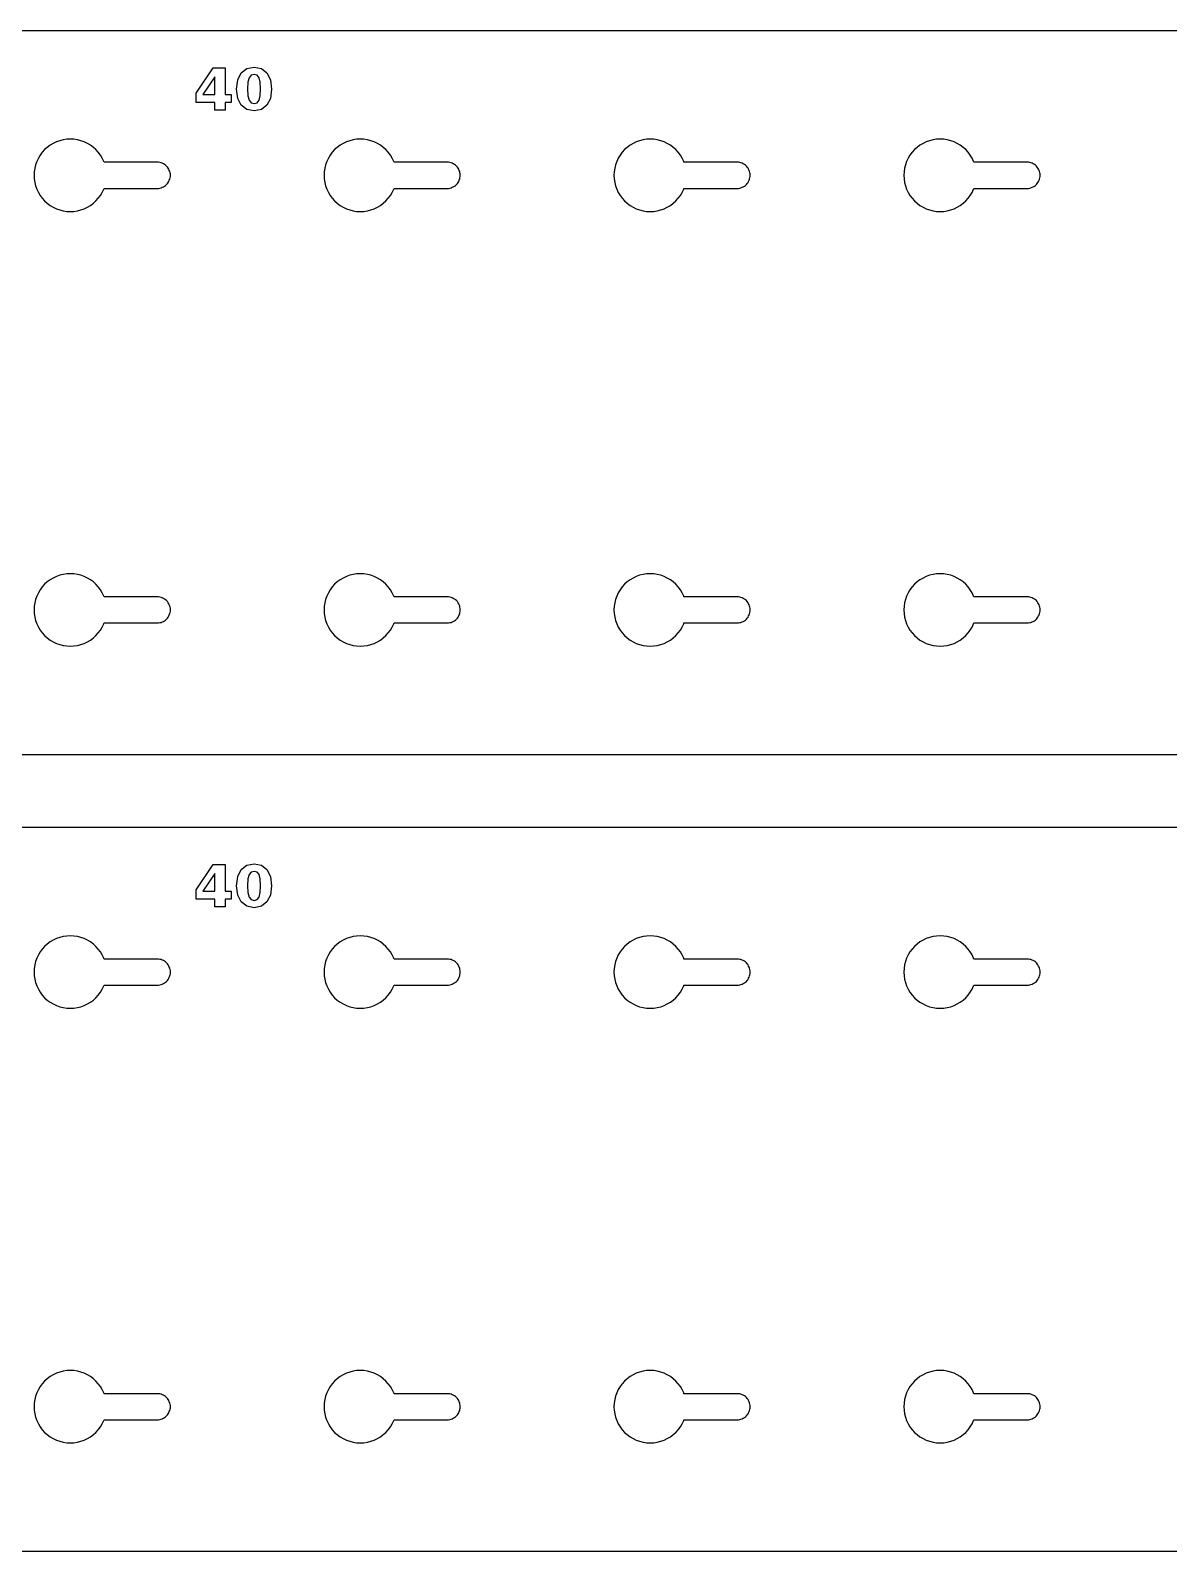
# Model space of a CAD drawing. Header units: millimetres. Extents: x 12 to 808, y 12 to 450.
# Drawn here: x 415.8 to 494.3, y 122.5 to 227.5 of the extents above; entities that cross this region are included whole.
import ezdxf

# ---------------------------------------------------------------- set-up
doc = ezdxf.new("R2010")
doc.units = ezdxf.units.MM
doc.layers.add('CUT', color=1, linetype='Continuous')
doc.layers.add('ENGRAVE', color=5, linetype='Continuous')

msp = doc.modelspace()

# ---------------------------------------------------------------- linework, layer by layer
at = {"layer": 'CUT', "color": 1}
for points in [[(12.5, 222.5), (18.5, 222.5), (18.5, 227.5), (758.5, 227.5), (758.5, 222.5), (764.5, 222.5), (764.5, 182.5), (758.5, 182.5), (758.5, 177.5), (18.5, 177.5), (18.5, 182.5), (12.5, 182.5)], [(420.09, 215.57), (420.27, 215.73), (420.43, 215.91), (420.58, 216.11), (420.7, 216.32), (420.81, 216.54), (420.83, 216.6), (424.5, 216.6), (424.59, 216.6), (424.68, 216.62), (424.76, 216.64), (424.84, 216.67), (424.92, 216.71), (425, 216.75), (425.07, 216.8), (425.14, 216.86), (425.2, 216.93), (425.25, 217), (425.29, 217.08), (425.33, 217.16), (425.36, 217.24), (425.38, 217.32), (425.4, 217.41), (425.4, 217.5), (425.4, 217.59), (425.38, 217.68), (425.36, 217.76), (425.33, 217.84), (425.29, 217.92), (425.25, 218), (425.2, 218.07), (425.14, 218.14), (425.07, 218.2), (425, 218.25), (424.92, 218.29), (424.84, 218.33), (424.76, 218.36), (424.68, 218.38), (424.59, 218.4), (424.5, 218.4), (420.83, 218.4), (420.81, 218.46), (420.7, 218.68), (420.58, 218.89), (420.43, 219.09), (420.27, 219.27), (420.09, 219.43), (419.89, 219.58), (419.68, 219.7), (419.46, 219.81), (419.23, 219.89), (418.99, 219.95), (418.75, 219.99), (418.5, 220), (418.25, 219.99), (418.01, 219.95), (417.77, 219.89), (417.54, 219.81), (417.32, 219.7), (417.11, 219.58), (416.91, 219.43), (416.73, 219.27), (416.57, 219.09), (416.42, 218.89), (416.3, 218.68), (416.19, 218.46), (416.11, 218.23), (416.05, 217.99), (416.01, 217.75), (416, 217.5), (416.01, 217.25), (416.05, 217.01), (416.11, 216.77), (416.19, 216.54), (416.3, 216.32), (416.42, 216.11), (416.57, 215.91), (416.73, 215.73), (416.91, 215.57), (417.11, 215.42), (417.32, 215.3), (417.54, 215.19), (417.77, 215.11), (418.01, 215.05), (418.25, 215.01), (418.5, 215), (418.75, 215.01), (418.99, 215.05), (419.23, 215.11), (419.46, 215.19), (419.68, 215.3), (419.89, 215.42)], [(440.09, 215.57), (440.27, 215.73), (440.43, 215.91), (440.58, 216.11), (440.7, 216.32), (440.81, 216.54), (440.83, 216.6), (444.5, 216.6), (444.59, 216.6), (444.68, 216.62), (444.76, 216.64), (444.84, 216.67), (444.92, 216.71), (445, 216.75), (445.07, 216.8), (445.14, 216.86), (445.2, 216.93), (445.25, 217), (445.29, 217.08), (445.33, 217.16), (445.36, 217.24), (445.38, 217.32), (445.4, 217.41), (445.4, 217.5), (445.4, 217.59), (445.38, 217.68), (445.36, 217.76), (445.33, 217.84), (445.29, 217.92), (445.25, 218), (445.2, 218.07), (445.14, 218.14), (445.07, 218.2), (445, 218.25), (444.92, 218.29), (444.84, 218.33), (444.76, 218.36), (444.68, 218.38), (444.59, 218.4), (444.5, 218.4), (440.83, 218.4), (440.81, 218.46), (440.7, 218.68), (440.58, 218.89), (440.43, 219.09), (440.27, 219.27), (440.09, 219.43), (439.89, 219.58), (439.68, 219.7), (439.46, 219.81), (439.23, 219.89), (438.99, 219.95), (438.75, 219.99), (438.5, 220), (438.25, 219.99), (438.01, 219.95), (437.77, 219.89), (437.54, 219.81), (437.32, 219.7), (437.11, 219.58), (436.91, 219.43), (436.73, 219.27), (436.57, 219.09), (436.42, 218.89), (436.3, 218.68), (436.19, 218.46), (436.11, 218.23), (436.05, 217.99), (436.01, 217.75), (436, 217.5), (436.01, 217.25), (436.05, 217.01), (436.11, 216.77), (436.19, 216.54), (436.3, 216.32), (436.42, 216.11), (436.57, 215.91), (436.73, 215.73), (436.91, 215.57), (437.11, 215.42), (437.32, 215.3), (437.54, 215.19), (437.77, 215.11), (438.01, 215.05), (438.25, 215.01), (438.5, 215), (438.75, 215.01), (438.99, 215.05), (439.23, 215.11), (439.46, 215.19), (439.68, 215.3), (439.89, 215.42)], [(460.09, 215.57), (460.27, 215.73), (460.43, 215.91), (460.58, 216.11), (460.7, 216.32), (460.81, 216.54), (460.83, 216.6), (464.5, 216.6), (464.59, 216.6), (464.68, 216.62), (464.76, 216.64), (464.84, 216.67), (464.92, 216.71), (465, 216.75), (465.07, 216.8), (465.14, 216.86), (465.2, 216.93), (465.25, 217), (465.29, 217.08), (465.33, 217.16), (465.36, 217.24), (465.38, 217.32), (465.4, 217.41), (465.4, 217.5), (465.4, 217.59), (465.38, 217.68), (465.36, 217.76), (465.33, 217.84), (465.29, 217.92), (465.25, 218), (465.2, 218.07), (465.14, 218.14), (465.07, 218.2), (465, 218.25), (464.92, 218.29), (464.84, 218.33), (464.76, 218.36), (464.68, 218.38), (464.59, 218.4), (464.5, 218.4), (460.83, 218.4), (460.81, 218.46), (460.7, 218.68), (460.58, 218.89), (460.43, 219.09), (460.27, 219.27), (460.09, 219.43), (459.89, 219.58), (459.68, 219.7), (459.46, 219.81), (459.23, 219.89), (458.99, 219.95), (458.75, 219.99), (458.5, 220), (458.25, 219.99), (458.01, 219.95), (457.77, 219.89), (457.54, 219.81), (457.32, 219.7), (457.11, 219.58), (456.91, 219.43), (456.73, 219.27), (456.57, 219.09), (456.42, 218.89), (456.3, 218.68), (456.19, 218.46), (456.11, 218.23), (456.05, 217.99), (456.01, 217.75), (456, 217.5), (456.01, 217.25), (456.05, 217.01), (456.11, 216.77), (456.19, 216.54), (456.3, 216.32), (456.42, 216.11), (456.57, 215.91), (456.73, 215.73), (456.91, 215.57), (457.11, 215.42), (457.32, 215.3), (457.54, 215.19), (457.77, 215.11), (458.01, 215.05), (458.25, 215.01), (458.5, 215), (458.75, 215.01), (458.99, 215.05), (459.23, 215.11), (459.46, 215.19), (459.68, 215.3), (459.89, 215.42)], [(480.09, 215.57), (480.27, 215.73), (480.43, 215.91), (480.58, 216.11), (480.7, 216.32), (480.81, 216.54), (480.83, 216.6), (484.5, 216.6), (484.59, 216.6), (484.68, 216.62), (484.76, 216.64), (484.84, 216.67), (484.92, 216.71), (485, 216.75), (485.07, 216.8), (485.14, 216.86), (485.2, 216.93), (485.25, 217), (485.29, 217.08), (485.33, 217.16), (485.36, 217.24), (485.38, 217.32), (485.4, 217.41), (485.4, 217.5), (485.4, 217.59), (485.38, 217.68), (485.36, 217.76), (485.33, 217.84), (485.29, 217.92), (485.25, 218), (485.2, 218.07), (485.14, 218.14), (485.07, 218.2), (485, 218.25), (484.92, 218.29), (484.84, 218.33), (484.76, 218.36), (484.68, 218.38), (484.59, 218.4), (484.5, 218.4), (480.83, 218.4), (480.81, 218.46), (480.7, 218.68), (480.58, 218.89), (480.43, 219.09), (480.27, 219.27), (480.09, 219.43), (479.89, 219.58), (479.68, 219.7), (479.46, 219.81), (479.23, 219.89), (478.99, 219.95), (478.75, 219.99), (478.5, 220), (478.25, 219.99), (478.01, 219.95), (477.77, 219.89), (477.54, 219.81), (477.32, 219.7), (477.11, 219.58), (476.91, 219.43), (476.73, 219.27), (476.57, 219.09), (476.42, 218.89), (476.3, 218.68), (476.19, 218.46), (476.11, 218.23), (476.05, 217.99), (476.01, 217.75), (476, 217.5), (476.01, 217.25), (476.05, 217.01), (476.11, 216.77), (476.19, 216.54), (476.3, 216.32), (476.42, 216.11), (476.57, 215.91), (476.73, 215.73), (476.91, 215.57), (477.11, 215.42), (477.32, 215.3), (477.54, 215.19), (477.77, 215.11), (478.01, 215.05), (478.25, 215.01), (478.5, 215), (478.75, 215.01), (478.99, 215.05), (479.23, 215.11), (479.46, 215.19), (479.68, 215.3), (479.89, 215.42)], [(419.89, 185.42), (420.09, 185.57), (420.27, 185.73), (420.43, 185.91), (420.58, 186.11), (420.7, 186.32), (420.81, 186.54), (420.83, 186.6), (424.5, 186.6), (424.59, 186.6), (424.68, 186.62), (424.76, 186.64), (424.84, 186.67), (424.92, 186.71), (425, 186.75), (425.07, 186.8), (425.14, 186.86), (425.2, 186.93), (425.25, 187), (425.29, 187.08), (425.33, 187.16), (425.36, 187.24), (425.38, 187.32), (425.4, 187.41), (425.4, 187.5), (425.4, 187.59), (425.38, 187.68), (425.36, 187.76), (425.33, 187.84), (425.29, 187.92), (425.25, 188), (425.2, 188.07), (425.14, 188.14), (425.07, 188.2), (425, 188.25), (424.92, 188.29), (424.84, 188.33), (424.76, 188.36), (424.68, 188.38), (424.59, 188.4), (424.5, 188.4), (420.83, 188.4), (420.81, 188.46), (420.7, 188.68), (420.58, 188.89), (420.43, 189.09), (420.27, 189.27), (420.09, 189.43), (419.89, 189.58), (419.68, 189.7), (419.46, 189.81), (419.23, 189.89), (418.99, 189.95), (418.75, 189.99), (418.5, 190), (418.25, 189.99), (418.01, 189.95), (417.77, 189.89), (417.54, 189.81), (417.32, 189.7), (417.11, 189.58), (416.91, 189.43), (416.73, 189.27), (416.57, 189.09), (416.42, 188.89), (416.3, 188.68), (416.19, 188.46), (416.11, 188.23), (416.05, 187.99), (416.01, 187.75), (416, 187.5), (416.01, 187.25), (416.05, 187.01), (416.11, 186.77), (416.19, 186.54), (416.3, 186.32), (416.42, 186.11), (416.57, 185.91), (416.73, 185.73), (416.91, 185.57), (417.11, 185.42), (417.32, 185.3), (417.54, 185.19), (417.77, 185.11), (418.01, 185.05), (418.25, 185.01), (418.5, 185), (418.75, 185.01), (418.99, 185.05), (419.23, 185.11), (419.46, 185.19), (419.68, 185.3)], [(439.89, 185.42), (440.09, 185.57), (440.27, 185.73), (440.43, 185.91), (440.58, 186.11), (440.7, 186.32), (440.81, 186.54), (440.83, 186.6), (444.5, 186.6), (444.59, 186.6), (444.68, 186.62), (444.76, 186.64), (444.84, 186.67), (444.92, 186.71), (445, 186.75), (445.07, 186.8), (445.14, 186.86), (445.2, 186.93), (445.25, 187), (445.29, 187.08), (445.33, 187.16), (445.36, 187.24), (445.38, 187.32), (445.4, 187.41), (445.4, 187.5), (445.4, 187.59), (445.38, 187.68), (445.36, 187.76), (445.33, 187.84), (445.29, 187.92), (445.25, 188), (445.2, 188.07), (445.14, 188.14), (445.07, 188.2), (445, 188.25), (444.92, 188.29), (444.84, 188.33), (444.76, 188.36), (444.68, 188.38), (444.59, 188.4), (444.5, 188.4), (440.83, 188.4), (440.81, 188.46), (440.7, 188.68), (440.58, 188.89), (440.43, 189.09), (440.27, 189.27), (440.09, 189.43), (439.89, 189.58), (439.68, 189.7), (439.46, 189.81), (439.23, 189.89), (438.99, 189.95), (438.75, 189.99), (438.5, 190), (438.25, 189.99), (438.01, 189.95), (437.77, 189.89), (437.54, 189.81), (437.32, 189.7), (437.11, 189.58), (436.91, 189.43), (436.73, 189.27), (436.57, 189.09), (436.42, 188.89), (436.3, 188.68), (436.19, 188.46), (436.11, 188.23), (436.05, 187.99), (436.01, 187.75), (436, 187.5), (436.01, 187.25), (436.05, 187.01), (436.11, 186.77), (436.19, 186.54), (436.3, 186.32), (436.42, 186.11), (436.57, 185.91), (436.73, 185.73), (436.91, 185.57), (437.11, 185.42), (437.32, 185.3), (437.54, 185.19), (437.77, 185.11), (438.01, 185.05), (438.25, 185.01), (438.5, 185), (438.75, 185.01), (438.99, 185.05), (439.23, 185.11), (439.46, 185.19), (439.68, 185.3)], [(460.09, 185.57), (460.27, 185.73), (460.43, 185.91), (460.58, 186.11), (460.7, 186.32), (460.81, 186.54), (460.83, 186.6), (464.5, 186.6), (464.59, 186.6), (464.68, 186.62), (464.76, 186.64), (464.84, 186.67), (464.92, 186.71), (465, 186.75), (465.07, 186.8), (465.14, 186.86), (465.2, 186.93), (465.25, 187), (465.29, 187.08), (465.33, 187.16), (465.36, 187.24), (465.38, 187.32), (465.4, 187.41), (465.4, 187.5), (465.4, 187.59), (465.38, 187.68), (465.36, 187.76), (465.33, 187.84), (465.29, 187.92), (465.25, 188), (465.2, 188.07), (465.14, 188.14), (465.07, 188.2), (465, 188.25), (464.92, 188.29), (464.84, 188.33), (464.76, 188.36), (464.68, 188.38), (464.59, 188.4), (464.5, 188.4), (460.83, 188.4), (460.81, 188.46), (460.7, 188.68), (460.58, 188.89), (460.43, 189.09), (460.27, 189.27), (460.09, 189.43), (459.89, 189.58), (459.68, 189.7), (459.46, 189.81), (459.23, 189.89), (458.99, 189.95), (458.75, 189.99), (458.5, 190), (458.25, 189.99), (458.01, 189.95), (457.77, 189.89), (457.54, 189.81), (457.32, 189.7), (457.11, 189.58), (456.91, 189.43), (456.73, 189.27), (456.57, 189.09), (456.42, 188.89), (456.3, 188.68), (456.19, 188.46), (456.11, 188.23), (456.05, 187.99), (456.01, 187.75), (456, 187.5), (456.01, 187.25), (456.05, 187.01), (456.11, 186.77), (456.19, 186.54), (456.3, 186.32), (456.42, 186.11), (456.57, 185.91), (456.73, 185.73), (456.91, 185.57), (457.11, 185.42), (457.32, 185.3), (457.54, 185.19), (457.77, 185.11), (458.01, 185.05), (458.25, 185.01), (458.5, 185), (458.75, 185.01), (458.99, 185.05), (459.23, 185.11), (459.46, 185.19), (459.68, 185.3), (459.89, 185.42)], [(479.89, 185.42), (480.09, 185.57), (480.27, 185.73), (480.43, 185.91), (480.58, 186.11), (480.7, 186.32), (480.81, 186.54), (480.83, 186.6), (484.5, 186.6), (484.59, 186.6), (484.68, 186.62), (484.76, 186.64), (484.84, 186.67), (484.92, 186.71), (485, 186.75), (485.07, 186.8), (485.14, 186.86), (485.2, 186.93), (485.25, 187), (485.29, 187.08), (485.33, 187.16), (485.36, 187.24), (485.38, 187.32), (485.4, 187.41), (485.4, 187.5), (485.4, 187.59), (485.38, 187.68), (485.36, 187.76), (485.33, 187.84), (485.29, 187.92), (485.25, 188), (485.2, 188.07), (485.14, 188.14), (485.07, 188.2), (485, 188.25), (484.92, 188.29), (484.84, 188.33), (484.76, 188.36), (484.68, 188.38), (484.59, 188.4), (484.5, 188.4), (480.83, 188.4), (480.81, 188.46), (480.7, 188.68), (480.58, 188.89), (480.43, 189.09), (480.27, 189.27), (480.09, 189.43), (479.89, 189.58), (479.68, 189.7), (479.46, 189.81), (479.23, 189.89), (478.99, 189.95), (478.75, 189.99), (478.5, 190), (478.25, 189.99), (478.01, 189.95), (477.77, 189.89), (477.54, 189.81), (477.32, 189.7), (477.11, 189.58), (476.91, 189.43), (476.73, 189.27), (476.57, 189.09), (476.42, 188.89), (476.3, 188.68), (476.19, 188.46), (476.11, 188.23), (476.05, 187.99), (476.01, 187.75), (476, 187.5), (476.01, 187.25), (476.05, 187.01), (476.11, 186.77), (476.19, 186.54), (476.3, 186.32), (476.42, 186.11), (476.57, 185.91), (476.73, 185.73), (476.91, 185.57), (477.11, 185.42), (477.32, 185.3), (477.54, 185.19), (477.77, 185.11), (478.01, 185.05), (478.25, 185.01), (478.5, 185), (478.75, 185.01), (478.99, 185.05), (479.23, 185.11), (479.46, 185.19), (479.68, 185.3)], [(12.5, 167.5), (18.5, 167.5), (18.5, 172.5), (758.5, 172.5), (758.5, 167.5), (764.5, 167.5), (764.5, 127.5), (758.5, 127.5), (758.5, 122.5), (18.5, 122.5), (18.5, 127.5), (12.5, 127.5)], [(420.09, 160.57), (420.27, 160.73), (420.43, 160.91), (420.58, 161.11), (420.7, 161.32), (420.81, 161.54), (420.83, 161.6), (424.5, 161.6), (424.59, 161.6), (424.68, 161.62), (424.76, 161.64), (424.84, 161.67), (424.92, 161.71), (425, 161.75), (425.07, 161.8), (425.14, 161.86), (425.2, 161.93), (425.25, 162), (425.29, 162.08), (425.33, 162.16), (425.36, 162.24), (425.38, 162.32), (425.4, 162.41), (425.4, 162.5), (425.4, 162.59), (425.38, 162.68), (425.36, 162.76), (425.33, 162.84), (425.29, 162.92), (425.25, 163), (425.2, 163.07), (425.14, 163.14), (425.07, 163.2), (425, 163.25), (424.92, 163.29), (424.84, 163.33), (424.76, 163.36), (424.68, 163.38), (424.59, 163.4), (424.5, 163.4), (420.83, 163.4), (420.81, 163.46), (420.7, 163.68), (420.58, 163.89), (420.43, 164.09), (420.27, 164.27), (420.09, 164.43), (419.89, 164.58), (419.68, 164.7), (419.46, 164.81), (419.23, 164.89), (418.99, 164.95), (418.75, 164.99), (418.5, 165), (418.25, 164.99), (418.01, 164.95), (417.77, 164.89), (417.54, 164.81), (417.32, 164.7), (417.11, 164.58), (416.91, 164.43), (416.73, 164.27), (416.57, 164.09), (416.42, 163.89), (416.3, 163.68), (416.19, 163.46), (416.11, 163.23), (416.05, 162.99), (416.01, 162.75), (416, 162.5), (416.01, 162.25), (416.05, 162.01), (416.11, 161.77), (416.19, 161.54), (416.3, 161.32), (416.42, 161.11), (416.57, 160.91), (416.73, 160.73), (416.91, 160.57), (417.11, 160.42), (417.32, 160.3), (417.54, 160.19), (417.77, 160.11), (418.01, 160.05), (418.25, 160.01), (418.5, 160), (418.75, 160.01), (418.99, 160.05), (419.23, 160.11), (419.46, 160.19), (419.68, 160.3), (419.89, 160.42)], [(440.09, 160.57), (440.27, 160.73), (440.43, 160.91), (440.58, 161.11), (440.7, 161.32), (440.81, 161.54), (440.83, 161.6), (444.5, 161.6), (444.59, 161.6), (444.68, 161.62), (444.76, 161.64), (444.84, 161.67), (444.92, 161.71), (445, 161.75), (445.07, 161.8), (445.14, 161.86), (445.2, 161.93), (445.25, 162), (445.29, 162.08), (445.33, 162.16), (445.36, 162.24), (445.38, 162.32), (445.4, 162.41), (445.4, 162.5), (445.4, 162.59), (445.38, 162.68), (445.36, 162.76), (445.33, 162.84), (445.29, 162.92), (445.25, 163), (445.2, 163.07), (445.14, 163.14), (445.07, 163.2), (445, 163.25), (444.92, 163.29), (444.84, 163.33), (444.76, 163.36), (444.68, 163.38), (444.59, 163.4), (444.5, 163.4), (440.83, 163.4), (440.81, 163.46), (440.7, 163.68), (440.58, 163.89), (440.43, 164.09), (440.27, 164.27), (440.09, 164.43), (439.89, 164.58), (439.68, 164.7), (439.46, 164.81), (439.23, 164.89), (438.99, 164.95), (438.75, 164.99), (438.5, 165), (438.25, 164.99), (438.01, 164.95), (437.77, 164.89), (437.54, 164.81), (437.32, 164.7), (437.11, 164.58), (436.91, 164.43), (436.73, 164.27), (436.57, 164.09), (436.42, 163.89), (436.3, 163.68), (436.19, 163.46), (436.11, 163.23), (436.05, 162.99), (436.01, 162.75), (436, 162.5), (436.01, 162.25), (436.05, 162.01), (436.11, 161.77), (436.19, 161.54), (436.3, 161.32), (436.42, 161.11), (436.57, 160.91), (436.73, 160.73), (436.91, 160.57), (437.11, 160.42), (437.32, 160.3), (437.54, 160.19), (437.77, 160.11), (438.01, 160.05), (438.25, 160.01), (438.5, 160), (438.75, 160.01), (438.99, 160.05), (439.23, 160.11), (439.46, 160.19), (439.68, 160.3), (439.89, 160.42)], [(460.09, 160.57), (460.27, 160.73), (460.43, 160.91), (460.58, 161.11), (460.7, 161.32), (460.81, 161.54), (460.83, 161.6), (464.5, 161.6), (464.59, 161.6), (464.68, 161.62), (464.76, 161.64), (464.84, 161.67), (464.92, 161.71), (465, 161.75), (465.07, 161.8), (465.14, 161.86), (465.2, 161.93), (465.25, 162), (465.29, 162.08), (465.33, 162.16), (465.36, 162.24), (465.38, 162.32), (465.4, 162.41), (465.4, 162.5), (465.4, 162.59), (465.38, 162.68), (465.36, 162.76), (465.33, 162.84), (465.29, 162.92), (465.25, 163), (465.2, 163.07), (465.14, 163.14), (465.07, 163.2), (465, 163.25), (464.92, 163.29), (464.84, 163.33), (464.76, 163.36), (464.68, 163.38), (464.59, 163.4), (464.5, 163.4), (460.83, 163.4), (460.81, 163.46), (460.7, 163.68), (460.58, 163.89), (460.43, 164.09), (460.27, 164.27), (460.09, 164.43), (459.89, 164.58), (459.68, 164.7), (459.46, 164.81), (459.23, 164.89), (458.99, 164.95), (458.75, 164.99), (458.5, 165), (458.25, 164.99), (458.01, 164.95), (457.77, 164.89), (457.54, 164.81), (457.32, 164.7), (457.11, 164.58), (456.91, 164.43), (456.73, 164.27), (456.57, 164.09), (456.42, 163.89), (456.3, 163.68), (456.19, 163.46), (456.11, 163.23), (456.05, 162.99), (456.01, 162.75), (456, 162.5), (456.01, 162.25), (456.05, 162.01), (456.11, 161.77), (456.19, 161.54), (456.3, 161.32), (456.42, 161.11), (456.57, 160.91), (456.73, 160.73), (456.91, 160.57), (457.11, 160.42), (457.32, 160.3), (457.54, 160.19), (457.77, 160.11), (458.01, 160.05), (458.25, 160.01), (458.5, 160), (458.75, 160.01), (458.99, 160.05), (459.23, 160.11), (459.46, 160.19), (459.68, 160.3), (459.89, 160.42)], [(480.09, 160.57), (480.27, 160.73), (480.43, 160.91), (480.58, 161.11), (480.7, 161.32), (480.81, 161.54), (480.83, 161.6), (484.5, 161.6), (484.59, 161.6), (484.68, 161.62), (484.76, 161.64), (484.84, 161.67), (484.92, 161.71), (485, 161.75), (485.07, 161.8), (485.14, 161.86), (485.2, 161.93), (485.25, 162), (485.29, 162.08), (485.33, 162.16), (485.36, 162.24), (485.38, 162.32), (485.4, 162.41), (485.4, 162.5), (485.4, 162.59), (485.38, 162.68), (485.36, 162.76), (485.33, 162.84), (485.29, 162.92), (485.25, 163), (485.2, 163.07), (485.14, 163.14), (485.07, 163.2), (485, 163.25), (484.92, 163.29), (484.84, 163.33), (484.76, 163.36), (484.68, 163.38), (484.59, 163.4), (484.5, 163.4), (480.83, 163.4), (480.81, 163.46), (480.7, 163.68), (480.58, 163.89), (480.43, 164.09), (480.27, 164.27), (480.09, 164.43), (479.89, 164.58), (479.68, 164.7), (479.46, 164.81), (479.23, 164.89), (478.99, 164.95), (478.75, 164.99), (478.5, 165), (478.25, 164.99), (478.01, 164.95), (477.77, 164.89), (477.54, 164.81), (477.32, 164.7), (477.11, 164.58), (476.91, 164.43), (476.73, 164.27), (476.57, 164.09), (476.42, 163.89), (476.3, 163.68), (476.19, 163.46), (476.11, 163.23), (476.05, 162.99), (476.01, 162.75), (476, 162.5), (476.01, 162.25), (476.05, 162.01), (476.11, 161.77), (476.19, 161.54), (476.3, 161.32), (476.42, 161.11), (476.57, 160.91), (476.73, 160.73), (476.91, 160.57), (477.11, 160.42), (477.32, 160.3), (477.54, 160.19), (477.77, 160.11), (478.01, 160.05), (478.25, 160.01), (478.5, 160), (478.75, 160.01), (478.99, 160.05), (479.23, 160.11), (479.46, 160.19), (479.68, 160.3), (479.89, 160.42)], [(419.89, 130.42), (420.09, 130.57), (420.27, 130.73), (420.43, 130.91), (420.58, 131.11), (420.7, 131.32), (420.81, 131.54), (420.83, 131.6), (424.5, 131.6), (424.59, 131.6), (424.68, 131.62), (424.76, 131.64), (424.84, 131.67), (424.92, 131.71), (425, 131.75), (425.07, 131.8), (425.14, 131.86), (425.2, 131.93), (425.25, 132), (425.29, 132.08), (425.33, 132.16), (425.36, 132.24), (425.38, 132.32), (425.4, 132.41), (425.4, 132.5), (425.4, 132.59), (425.38, 132.68), (425.36, 132.76), (425.33, 132.84), (425.29, 132.92), (425.25, 133), (425.2, 133.07), (425.14, 133.14), (425.07, 133.2), (425, 133.25), (424.92, 133.29), (424.84, 133.33), (424.76, 133.36), (424.68, 133.38), (424.59, 133.4), (424.5, 133.4), (420.83, 133.4), (420.81, 133.46), (420.7, 133.68), (420.58, 133.89), (420.43, 134.09), (420.27, 134.27), (420.09, 134.43), (419.89, 134.58), (419.68, 134.7), (419.46, 134.81), (419.23, 134.89), (418.99, 134.95), (418.75, 134.99), (418.5, 135), (418.25, 134.99), (418.01, 134.95), (417.77, 134.89), (417.54, 134.81), (417.32, 134.7), (417.11, 134.58), (416.91, 134.43), (416.73, 134.27), (416.57, 134.09), (416.42, 133.89), (416.3, 133.68), (416.19, 133.46), (416.11, 133.23), (416.05, 132.99), (416.01, 132.75), (416, 132.5), (416.01, 132.25), (416.05, 132.01), (416.11, 131.77), (416.19, 131.54), (416.3, 131.32), (416.42, 131.11), (416.57, 130.91), (416.73, 130.73), (416.91, 130.57), (417.11, 130.42), (417.32, 130.3), (417.54, 130.19), (417.77, 130.11), (418.01, 130.05), (418.25, 130.01), (418.5, 130), (418.75, 130.01), (418.99, 130.05), (419.23, 130.11), (419.46, 130.19), (419.68, 130.3)], [(439.89, 130.42), (440.09, 130.57), (440.27, 130.73), (440.43, 130.91), (440.58, 131.11), (440.7, 131.32), (440.81, 131.54), (440.83, 131.6), (444.5, 131.6), (444.59, 131.6), (444.68, 131.62), (444.76, 131.64), (444.84, 131.67), (444.92, 131.71), (445, 131.75), (445.07, 131.8), (445.14, 131.86), (445.2, 131.93), (445.25, 132), (445.29, 132.08), (445.33, 132.16), (445.36, 132.24), (445.38, 132.32), (445.4, 132.41), (445.4, 132.5), (445.4, 132.59), (445.38, 132.68), (445.36, 132.76), (445.33, 132.84), (445.29, 132.92), (445.25, 133), (445.2, 133.07), (445.14, 133.14), (445.07, 133.2), (445, 133.25), (444.92, 133.29), (444.84, 133.33), (444.76, 133.36), (444.68, 133.38), (444.59, 133.4), (444.5, 133.4), (440.83, 133.4), (440.81, 133.46), (440.7, 133.68), (440.58, 133.89), (440.43, 134.09), (440.27, 134.27), (440.09, 134.43), (439.89, 134.58), (439.68, 134.7), (439.46, 134.81), (439.23, 134.89), (438.99, 134.95), (438.75, 134.99), (438.5, 135), (438.25, 134.99), (438.01, 134.95), (437.77, 134.89), (437.54, 134.81), (437.32, 134.7), (437.11, 134.58), (436.91, 134.43), (436.73, 134.27), (436.57, 134.09), (436.42, 133.89), (436.3, 133.68), (436.19, 133.46), (436.11, 133.23), (436.05, 132.99), (436.01, 132.75), (436, 132.5), (436.01, 132.25), (436.05, 132.01), (436.11, 131.77), (436.19, 131.54), (436.3, 131.32), (436.42, 131.11), (436.57, 130.91), (436.73, 130.73), (436.91, 130.57), (437.11, 130.42), (437.32, 130.3), (437.54, 130.19), (437.77, 130.11), (438.01, 130.05), (438.25, 130.01), (438.5, 130), (438.75, 130.01), (438.99, 130.05), (439.23, 130.11), (439.46, 130.19), (439.68, 130.3)], [(460.09, 130.57), (460.27, 130.73), (460.43, 130.91), (460.58, 131.11), (460.7, 131.32), (460.81, 131.54), (460.83, 131.6), (464.5, 131.6), (464.59, 131.6), (464.68, 131.62), (464.76, 131.64), (464.84, 131.67), (464.92, 131.71), (465, 131.75), (465.07, 131.8), (465.14, 131.86), (465.2, 131.93), (465.25, 132), (465.29, 132.08), (465.33, 132.16), (465.36, 132.24), (465.38, 132.32), (465.4, 132.41), (465.4, 132.5), (465.4, 132.59), (465.38, 132.68), (465.36, 132.76), (465.33, 132.84), (465.29, 132.92), (465.25, 133), (465.2, 133.07), (465.14, 133.14), (465.07, 133.2), (465, 133.25), (464.92, 133.29), (464.84, 133.33), (464.76, 133.36), (464.68, 133.38), (464.59, 133.4), (464.5, 133.4), (460.83, 133.4), (460.81, 133.46), (460.7, 133.68), (460.58, 133.89), (460.43, 134.09), (460.27, 134.27), (460.09, 134.43), (459.89, 134.58), (459.68, 134.7), (459.46, 134.81), (459.23, 134.89), (458.99, 134.95), (458.75, 134.99), (458.5, 135), (458.25, 134.99), (458.01, 134.95), (457.77, 134.89), (457.54, 134.81), (457.32, 134.7), (457.11, 134.58), (456.91, 134.43), (456.73, 134.27), (456.57, 134.09), (456.42, 133.89), (456.3, 133.68), (456.19, 133.46), (456.11, 133.23), (456.05, 132.99), (456.01, 132.75), (456, 132.5), (456.01, 132.25), (456.05, 132.01), (456.11, 131.77), (456.19, 131.54), (456.3, 131.32), (456.42, 131.11), (456.57, 130.91), (456.73, 130.73), (456.91, 130.57), (457.11, 130.42), (457.32, 130.3), (457.54, 130.19), (457.77, 130.11), (458.01, 130.05), (458.25, 130.01), (458.5, 130), (458.75, 130.01), (458.99, 130.05), (459.23, 130.11), (459.46, 130.19), (459.68, 130.3), (459.89, 130.42)], [(479.89, 130.42), (480.09, 130.57), (480.27, 130.73), (480.43, 130.91), (480.58, 131.11), (480.7, 131.32), (480.81, 131.54), (480.83, 131.6), (484.5, 131.6), (484.59, 131.6), (484.68, 131.62), (484.76, 131.64), (484.84, 131.67), (484.92, 131.71), (485, 131.75), (485.07, 131.8), (485.14, 131.86), (485.2, 131.93), (485.25, 132), (485.29, 132.08), (485.33, 132.16), (485.36, 132.24), (485.38, 132.32), (485.4, 132.41), (485.4, 132.5), (485.4, 132.59), (485.38, 132.68), (485.36, 132.76), (485.33, 132.84), (485.29, 132.92), (485.25, 133), (485.2, 133.07), (485.14, 133.14), (485.07, 133.2), (485, 133.25), (484.92, 133.29), (484.84, 133.33), (484.76, 133.36), (484.68, 133.38), (484.59, 133.4), (484.5, 133.4), (480.83, 133.4), (480.81, 133.46), (480.7, 133.68), (480.58, 133.89), (480.43, 134.09), (480.27, 134.27), (480.09, 134.43), (479.89, 134.58), (479.68, 134.7), (479.46, 134.81), (479.23, 134.89), (478.99, 134.95), (478.75, 134.99), (478.5, 135), (478.25, 134.99), (478.01, 134.95), (477.77, 134.89), (477.54, 134.81), (477.32, 134.7), (477.11, 134.58), (476.91, 134.43), (476.73, 134.27), (476.57, 134.09), (476.42, 133.89), (476.3, 133.68), (476.19, 133.46), (476.11, 133.23), (476.05, 132.99), (476.01, 132.75), (476, 132.5), (476.01, 132.25), (476.05, 132.01), (476.11, 131.77), (476.19, 131.54), (476.3, 131.32), (476.42, 131.11), (476.57, 130.91), (476.73, 130.73), (476.91, 130.57), (477.11, 130.42), (477.32, 130.3), (477.54, 130.19), (477.77, 130.11), (478.01, 130.05), (478.25, 130.01), (478.5, 130), (478.75, 130.01), (478.99, 130.05), (479.23, 130.11), (479.46, 130.19), (479.68, 130.3)]]:
    msp.add_lwpolyline(points, close=True, dxfattribs=at)
at = {"layer": 'ENGRAVE', "color": 5}
for points in [[(428.35, 224.92), (429.18, 224.92), (429.18, 223.08), (429.6, 223.08), (429.6, 222.53), (429.18, 222.53), (429.18, 222), (428.47, 222), (428.47, 222.53), (427.18, 222.53), (427.18, 223.18)], [(432.38, 223.45), (432.3, 222.81), (432.06, 222.34), (431.68, 222.04), (431.18, 221.94), (430.67, 222.04), (430.29, 222.34), (430.05, 222.81), (429.97, 223.45), (430.05, 224.1), (430.29, 224.57), (430.67, 224.87), (431.18, 224.97), (431.68, 224.87), (432.06, 224.57), (432.3, 224.1)], [(428.47, 224.3), (427.65, 223.08), (428.47, 223.08)], [(431.62, 223.46), (431.6, 223.93), (431.52, 224.23), (431.38, 224.4), (431.18, 224.45), (430.97, 224.4), (430.83, 224.23), (430.75, 223.93), (430.73, 223.46), (430.75, 222.99), (430.83, 222.68), (430.97, 222.51), (431.18, 222.45), (431.38, 222.51), (431.52, 222.68), (431.6, 222.99)], [(428.35, 169.92), (429.18, 169.92), (429.18, 168.08), (429.6, 168.08), (429.6, 167.53), (429.18, 167.53), (429.18, 167), (428.47, 167), (428.47, 167.53), (427.18, 167.53), (427.18, 168.18)], [(428.47, 169.3), (427.65, 168.08), (428.47, 168.08)], [(432.38, 168.45), (432.3, 167.81), (432.06, 167.34), (431.68, 167.04), (431.18, 166.94), (430.67, 167.04), (430.29, 167.34), (430.05, 167.81), (429.97, 168.45), (430.05, 169.1), (430.29, 169.57), (430.67, 169.87), (431.18, 169.97), (431.68, 169.87), (432.06, 169.57), (432.3, 169.1)], [(431.62, 168.46), (431.6, 168.93), (431.52, 169.23), (431.38, 169.4), (431.18, 169.45), (430.97, 169.4), (430.83, 169.23), (430.75, 168.93), (430.73, 168.46), (430.75, 167.99), (430.83, 167.68), (430.97, 167.51), (431.18, 167.45), (431.38, 167.51), (431.52, 167.68), (431.6, 167.99)]]:
    msp.add_lwpolyline(points, close=True, dxfattribs=at)

doc.saveas('drawing.dxf')
